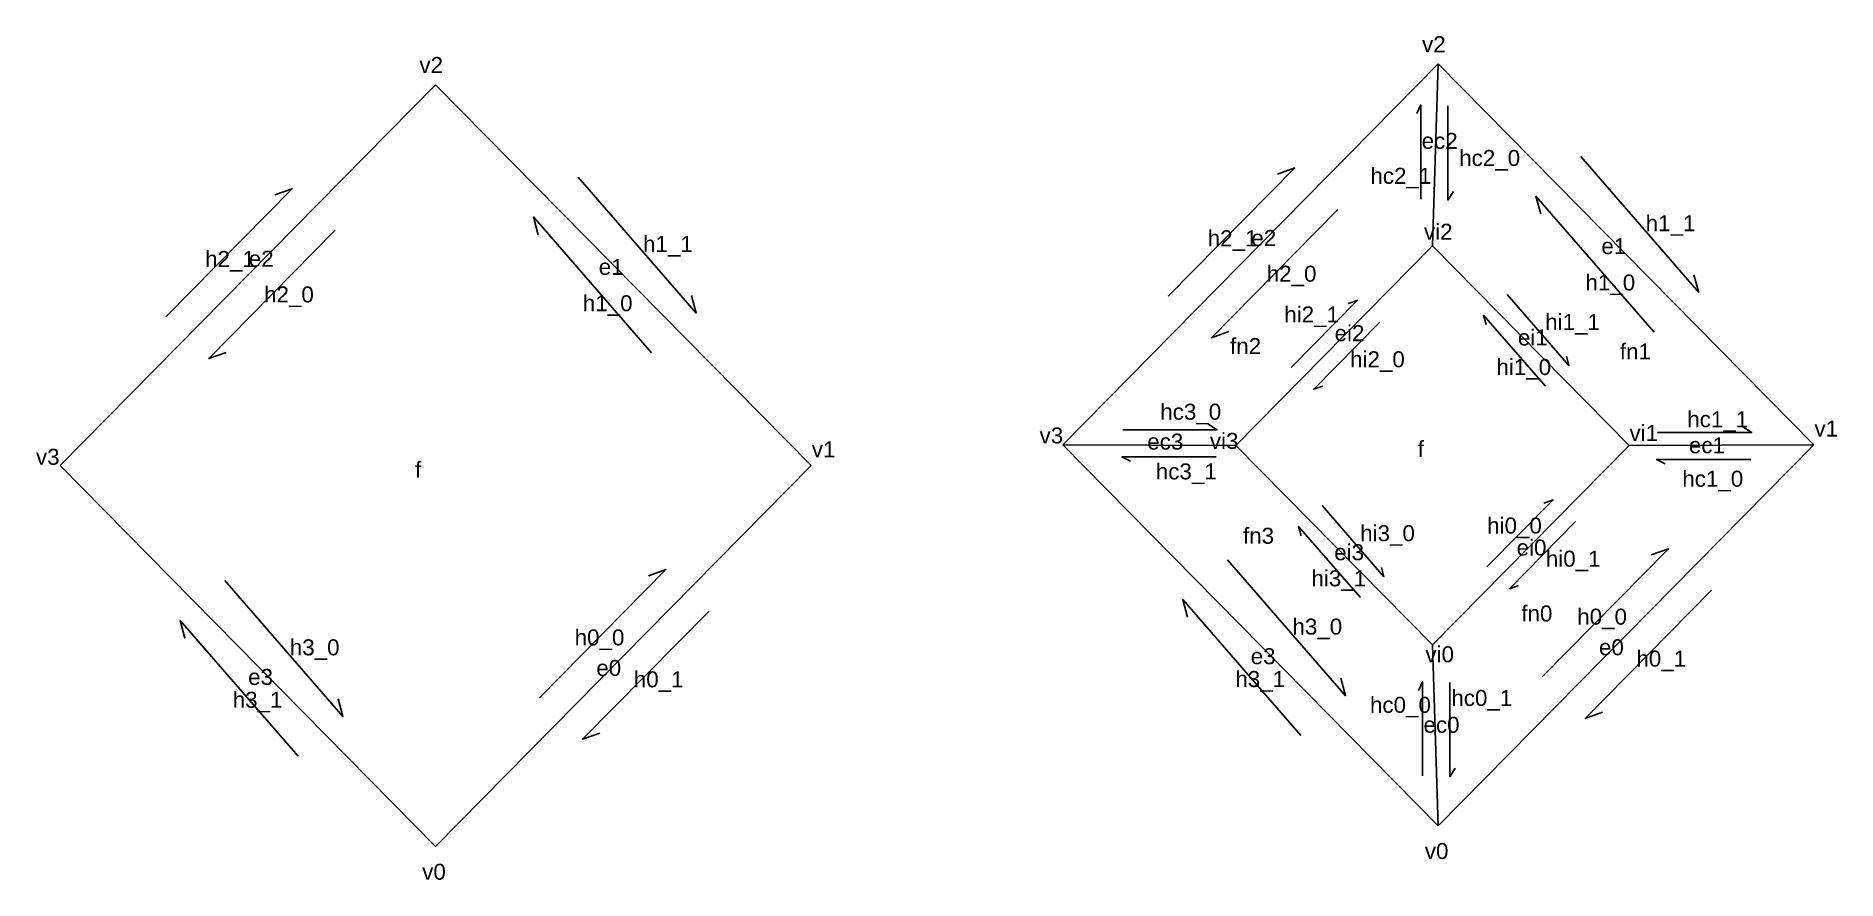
# Model space of a CAD drawing. Header units: millimetres. Extents: x 1203 to 4578, y 958 to 2540.
import ezdxf

# ---------------------------------------------------------------- set-up
doc = ezdxf.new("R2010")
doc.units = ezdxf.units.MM
doc.styles.get("Standard").update_dxf_attribs({"font": 'arial.ttf', "height": 30})

msp = doc.modelspace()

# ---------------------------------------------------------------- linework, layer by layer
for p, q in [((3127.1, 1773.7), (3830.7, 2487.9)), ((3830.7, 2487.9), (3819.8, 2146.8)), ((4534.2, 1773.7), (3830.7, 2487.9)), ((1248.1, 1734.8), (1951.7, 2449)), ((2655.2, 1734.8), (1951.7, 2449)), ((3451.3, 1772.8), (3819.8, 2146.8)), ((4188.2, 1772.8), (3819.8, 2146.8)), ((3127.1, 1773.7), (3830.7, 1059.5)), ((3127.1, 1773.7), (3451.3, 1772.8)), ((3451.3, 1772.8), (3819.8, 1398.7)), ((4188.2, 1772.8), (3819.8, 1398.7)), ((4534.2, 1773.7), (3830.7, 1059.5)), ((4188.2, 1772.8), (4534.2, 1773.7)), ((1248.1, 1734.8), (1951.7, 1020.6)), ((2655.2, 1734.8), (1951.7, 1020.6)), ((3830.7, 1059.5), (3819.8, 1398.7))]:
    msp.add_line(p, q)
for points in [[(3797.9, 2234.2), (3797.9, 2410.9), (3790.2, 2394.7)], [(3848.9, 2409.4), (3848.9, 2232.7), (3859.1, 2249)], [(4097.6, 2314.3), (4318.9, 2059.6), (4309.9, 2092.8)], [(2218.7, 2275.4), (2439.9, 2020.7), (2430.9, 2053.9)], [(3324.8, 2052.4), (3561.6, 2292.8), (3529.3, 2281.1)], [(1445.9, 2013.5), (1682.7, 2253.9), (1650.3, 2242.3)], [(4235, 1985.1), (4013.7, 2239.9), (4022.8, 2206.7)], [(2356, 1946.2), (2134.8, 2201), (2143.8, 2167.8)], [(3642.4, 2214.9), (3405.6, 1974.5), (3438, 1986.1)], [(1763.4, 2176), (1526.6, 1935.6), (1559, 1947.2)], [(3554.9, 1918.7), (3678.9, 2044.6), (3661.9, 2038.5)], [(3959.6, 2055.9), (4075.5, 1922.5), (4070.8, 1939.9)], [(3721.2, 2003.8), (3597.2, 1877.9), (3614.1, 1884)], [(4031.6, 1883.5), (3915.7, 2016.9), (3920.4, 1999.5)], [(3239.4, 1802.1), (3416.1, 1802.1), (3399.7, 1812.4)], [(4241.3, 1797.1), (4418, 1797.1), (4401.6, 1807.3)], [(3414.6, 1751.2), (3237.9, 1751.2), (3254.1, 1743.4)], [(4416.5, 1746.2), (4239.8, 1746.2), (4256, 1738.4)], [(3612.9, 1659.9), (3728.8, 1526.5), (3724.1, 1543.8)], [(3921.8, 1544.9), (4045.8, 1670.8), (4028.8, 1664.7)], [(3684.9, 1487.5), (3569, 1620.9), (3573.7, 1603.5)], [(4088.1, 1630), (3964.1, 1504.1), (3981, 1510.2)], [(3435.7, 1558.2), (3657, 1303.4), (3648, 1336.6)], [(4025.4, 1338.7), (4262.2, 1579.1), (4229.8, 1567.4)], [(1556.8, 1519.3), (1778, 1264.6), (1769, 1297.7)], [(2146.4, 1299.8), (2383.2, 1540.2), (2350.9, 1528.5)], [(4343, 1501.2), (4106.2, 1260.8), (4138.5, 1272.4)], [(2464, 1462.3), (2227.2, 1221.9), (2259.6, 1233.5)], [(3573.1, 1229), (3351.8, 1483.7), (3360.9, 1450.5)], [(1694.1, 1190.1), (1472.9, 1444.8), (1481.9, 1411.6)], [(3801.2, 1153), (3801.2, 1329.8), (3793.5, 1313.5)], [(3852.1, 1328.3), (3852.1, 1151.6), (3862.4, 1167.9)]]:
    msp.add_lwpolyline(points)

# ---------------------------------------------------------------- texts
for s, p in [('v2', (3800.3, 2509.8)), ('v2', (1921.3, 2470.9)), ('ec2', (3799.5, 2328.7)), ('hc2_0', (3869.9, 2296.6)), ('hc2_1', (3703.5, 2263.1)), ('h1_1', (4219.3, 2174.3)), ('h1_1', (2340.3, 2135.4)), ('h2_1', (3398.6, 2146.1)), ('e2', (3480.4, 2146.6)), ('vi2', (3803.9, 2158.3)), ('e1', (4136.4, 2131.4)), ('h2_1', (1519.7, 2107.2)), ('e2', (1601.5, 2107.7)), ('e1', (2257.4, 2092.5)), ('h2_0', (3509.2, 2079.7)), ('h1_0', (4106.5, 2063.2)), ('h2_0', (1630.2, 2040.8)), ('h1_0', (2227.5, 2024.3)), ('hi2_1', (3542.1, 2003.2)), ('ei2', (3636.4, 1968.1)), ('ei1', (3979.9, 1960.1)), ('hi1_1', (4031, 1989.2)), ('fn2', (3440.4, 1944)), ('fn1', (4171, 1933.8)), ('hi2_0', (3665.4, 1919.2)), ('hi1_0', (3939.7, 1904.7)), ('hc3_0', (3309.7, 1820.9)), ('hc1_1', (4297.3, 1806.8)), ('v3', (3083.5, 1776.4)), ('ec3', (3285.3, 1764.9)), ('vi3', (3402.6, 1766.2)), ('vi1', (4189, 1781)), ('v1', (4535.7, 1789.4)), ('v3', (1202.7, 1736.4)), ('v1', (2656.7, 1750.5)), ('f', (3792.3, 1751.2)), ('ec1', (4300.4, 1758)), ('f', (1913.3, 1712.3)), ('hc3_1', (3301.3, 1709)), ('hc1_0', (4288, 1695.3)), ('hi3_0', (3684.3, 1593.2)), ('hi0_0', (3922.3, 1607.5)), ('fn3', (3464.7, 1588.4)), ('ei3', (3635.7, 1557.5)), ('ei0', (3977.5, 1566.3)), ('hi0_1', (4032.3, 1545.4)), ('hi3_1', (3593, 1508.6)), ('fn0', (3986.3, 1442.7)), ('h0_0', (4091.1, 1436.7)), ('h0_0', (2212.2, 1397.8)), ('h3_0', (3557.4, 1418.1)), ('h3_0', (1678.4, 1379.2)), ('e3', (3479.2, 1362.6)), ('vi0', (3806.6, 1366.2)), ('e0', (4131.8, 1379.4)), ('h0_1', (4202, 1358.1)), ('e3', (1600.3, 1323.7)), ('e0', (2252.8, 1340.5)), ('h0_1', (2323.1, 1319.2)), ('h3_1', (3450.4, 1319.8)), ('h3_1', (1571.4, 1280.9)), ('hc0_0', (3702.7, 1271.4)), ('hc0_1', (3855.2, 1284.3)), ('ec0', (3803, 1234.1)), ('v0', (3805.5, 997.4)), ('v0', (1926.5, 958.5))]:
    msp.add_text(s, height=30).set_placement(p)

doc.saveas('drawing.dxf')
